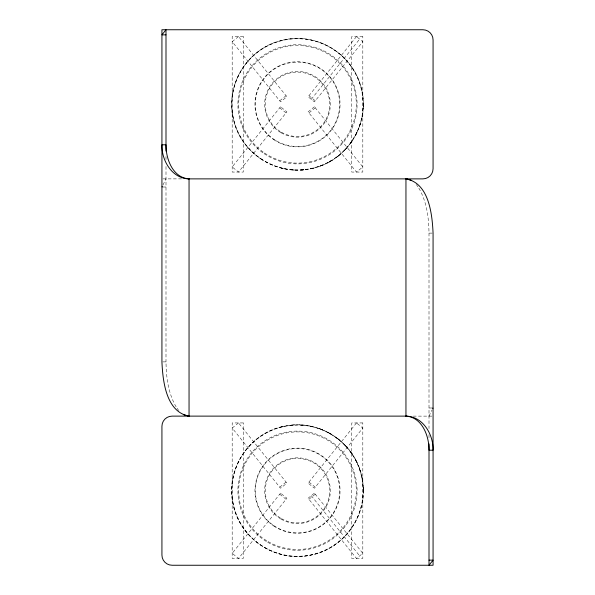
<?xml version="1.0" encoding="UTF-8"?>
<svg xmlns="http://www.w3.org/2000/svg" width="595" height="595" viewBox="0 0 595 595"><rect width="100%" height="100%" fill="white"/><g stroke="black" fill="none" stroke-linecap="round" stroke-linejoin="round"><path stroke-width="0.45" stroke-dasharray="2.98 2.23" d="M162.948 184.978L165.998 178.879M429.002 416.121L432.052 410.022M311.259 99.313L359.648 39.121M279.717 100.808L286.061 95.713M308.939 112.916L315.283 107.821M279.717 487.179L286.061 482.084M308.939 499.287L315.283 494.192M281.353 426.92C316.399 416.961 355.914 441.959 362.043 477.852C369.77 512.169 345.003 549.237 310.337 555.232C276.021 562.959 238.952 538.185 232.957 503.526C225.23 469.21 249.997 432.141 284.663 426.146M312.472 168.37C347.309 161.223 370.856 122.563 361.336 88.32C353.646 53.996 315.409 31.074 281.509 40.482C247.185 48.165 224.263 86.409 233.664 120.302C241.354 154.626 279.591 177.548 313.491 168.147L310.114 168.876M290.866 425.239L294.272 424.956M162.948 178.879L181.765 178.879M162.948 187.008L165.998 187.008M418.858 188.169C426.794 201.645 428.794 217.718 429.002 233.106L432.253 233.106M162.747 361.894L165.998 361.894C166.206 377.282 168.207 393.355 176.142 406.831M429.002 407.991L432.052 407.991M413.235 416.121L432.052 416.121M300.52 424.971L303.948 425.194M293.276 169.962L294.272 170.044L290.866 169.761M310.114 426.124L313.491 426.853L312.472 426.63M281.353 168.08L284.663 168.854M308.939 95.713L315.283 100.808M279.717 107.821L286.061 112.916M308.939 482.084L315.283 487.179M279.717 494.192L286.061 499.287M416.15 184.472L416.589 185M178.85 410.528L178.411 410M311.259 495.687L359.648 555.879M416.805 185.261L417.95 186.8M178.195 409.739L177.05 408.2M429.002 233.106L429.002 428.497M429.002 434.707L429.002 438.448M165.998 156.552L165.998 160.293M165.998 166.503L165.998 361.894M363.307 104.311L363.181 107.94L363.307 104.311M362.593 113.972L361.946 117.52L362.593 113.972M360.473 123.418L359.313 126.809L360.473 123.418M356.985 132.447L355.356 135.623L356.985 132.447M352.218 140.874L350.143 143.759L352.218 140.874M280.572 106.765L232.184 166.957L238.528 172.059L286.909 111.86L280.572 106.765M356.472 36.57L308.091 96.769L314.428 101.864L362.816 41.665L356.472 36.57M280.572 493.136L232.184 553.335L238.528 558.43L286.909 498.231L280.572 493.136M356.472 422.941L308.091 483.14L314.428 488.235L362.816 428.043L356.472 422.941M346.26 148.505L343.798 151.041L346.26 148.505M238.528 36.57L232.184 41.665L280.572 101.864L286.909 96.769L238.528 36.57M314.428 106.765L308.091 111.86L356.472 172.059L362.816 166.957L314.428 106.765M238.528 422.941L232.184 428.043L280.572 488.235L286.909 483.14L238.528 422.941M314.428 493.136L308.091 498.231L356.472 558.43L362.816 553.335L314.428 493.136M339.247 155.183L336.458 157.318L339.247 155.183M331.333 160.754L328.276 162.45L331.333 160.754M322.683 165.113L319.433 166.332L322.683 165.113M303.948 169.806L300.52 170.029L303.948 169.806M243.273 36.57L232.184 36.57L232.184 172.059L243.273 172.059L243.273 36.57M362.816 36.57L351.727 36.57L351.727 172.059L362.816 172.059L362.816 36.57M243.273 422.941L232.184 422.941L232.184 558.43L243.273 558.43L243.273 422.941M362.816 422.941L351.727 422.941L351.727 558.43L362.816 558.43L362.816 422.941M321.694 429.516L319.433 428.668L322.683 429.887L321.694 429.516M330.389 433.718L328.276 432.55L331.333 434.246L330.389 433.718M338.377 439.147L336.458 437.682L339.247 439.817L338.377 439.147M346.26 446.495L343.798 443.959L346.26 446.495M351.556 453.204L350.143 451.241L352.218 454.126L351.556 453.204M356.464 461.527L355.356 459.377L356.985 462.553L356.464 461.527M360.101 470.474L359.313 468.191L360.473 471.582L360.101 470.474M362.385 479.86L361.946 477.48L362.593 481.028L362.385 479.86M363.27 489.477L363.181 487.06L363.307 490.689A65.785 65.785 0 0 1 264.611 547.653A65.785 65.785 0 0 1 264.611 433.718A65.785 65.785 0 0 1 363.285 490.689L363.27 489.477M260.632 158.791A65.785 65.785 0 0 0 363.114 109.004A65.785 65.785 0 0 0 268.754 45.146A65.785 65.785 0 0 0 260.632 158.791M273.648 139.557A42.557 42.557 0 0 0 339.946 107.353A42.557 42.557 0 0 0 278.906 66.038A42.557 42.557 0 0 0 273.648 139.557M281.078 132.759A32.844 32.844 0 0 0 330.344 104.311A32.844 32.844 0 0 0 281.078 75.87A32.844 32.844 0 0 0 281.078 132.759M276.4 140.859A42.2 42.2 0 0 0 339.7 104.311A42.2 42.2 0 0 0 276.4 67.77A42.2 42.2 0 0 0 276.4 140.859M264.098 153.659A59.589 59.589 0 0 0 356.933 108.565A59.589 59.589 0 0 0 271.461 50.716A59.589 59.589 0 0 0 264.098 153.659M260.736 158.627A65.584 65.584 0 0 0 362.92 108.989A65.584 65.584 0 0 0 268.843 45.324A65.584 65.584 0 0 0 260.736 158.627M281.398 132.209A32.212 32.212 0 0 0 329.712 104.311A32.212 32.212 0 0 0 281.398 76.42A32.212 32.212 0 0 0 281.398 132.209M264.544 153.004A58.793 58.793 0 0 0 356.145 108.506A58.793 58.793 0 0 0 271.811 51.43A58.793 58.793 0 0 0 264.544 153.004M273.648 525.928A42.557 42.557 0 0 0 339.946 493.724A42.557 42.557 0 0 0 278.906 452.408A42.557 42.557 0 0 0 273.648 525.928M281.078 519.13A32.844 32.844 0 0 0 330.344 490.689A32.844 32.844 0 0 0 281.078 462.241A32.844 32.844 0 0 0 281.078 519.13M273.849 525.63A42.2 42.2 0 0 0 339.589 493.694A42.2 42.2 0 0 0 279.062 452.728A42.2 42.2 0 0 0 273.849 525.63M267.705 542.29A59.589 59.589 0 0 0 357.089 490.689A59.589 59.589 0 0 0 267.705 439.08A59.589 59.589 0 0 0 267.705 542.29M264.708 547.482A65.584 65.584 0 0 0 363.084 490.689A65.584 65.584 0 0 0 264.708 433.889A65.584 65.584 0 0 0 264.708 547.482M281.398 518.58A32.212 32.212 0 0 0 329.712 490.689A32.212 32.212 0 0 0 281.398 462.791A32.212 32.212 0 0 0 281.398 518.58M268.107 541.599A58.793 58.793 0 0 0 356.293 490.689A58.793 58.793 0 0 0 268.107 439.772A58.793 58.793 0 0 0 268.107 541.599"/><path stroke-width="0.89" d="M162.182 186.503L162.182 187.008M432.818 408.497L432.818 407.991M165.998 34.86L161.929 34.86L165.998 29.75L165.998 151.123M188.258 178.879L422.904 178.879A10.167 10.167 0 0 0 433.071 168.712L433.071 39.917A10.167 10.167 0 0 0 422.904 29.75L161.929 29.75L161.929 361.894C162.814 380.919 165.975 411.941 189.046 416.121L189.046 178.879C171.977 178.626 161.468 160.345 161.929 144.793L165.998 144.793C165.804 158.872 172.818 177.823 189.046 178.879M406.742 416.121L172.096 416.121A10.167 10.167 0 0 0 161.929 426.288L161.929 555.083A10.167 10.167 0 0 0 172.096 565.25L433.071 565.25L433.071 233.106C432.186 214.081 429.025 183.059 405.954 178.879L405.954 416.121C423.023 416.374 433.532 434.655 433.071 450.207L429.002 450.207C429.196 436.128 422.182 417.177 405.954 416.121M429.002 560.14L433.071 560.14L429.002 565.25L429.002 443.877M405.954 178.879L410.691 180.032M189.046 416.121L184.309 414.968M410.937 180.151L411.666 180.56M184.063 414.849L183.334 414.44"/></g></svg>
